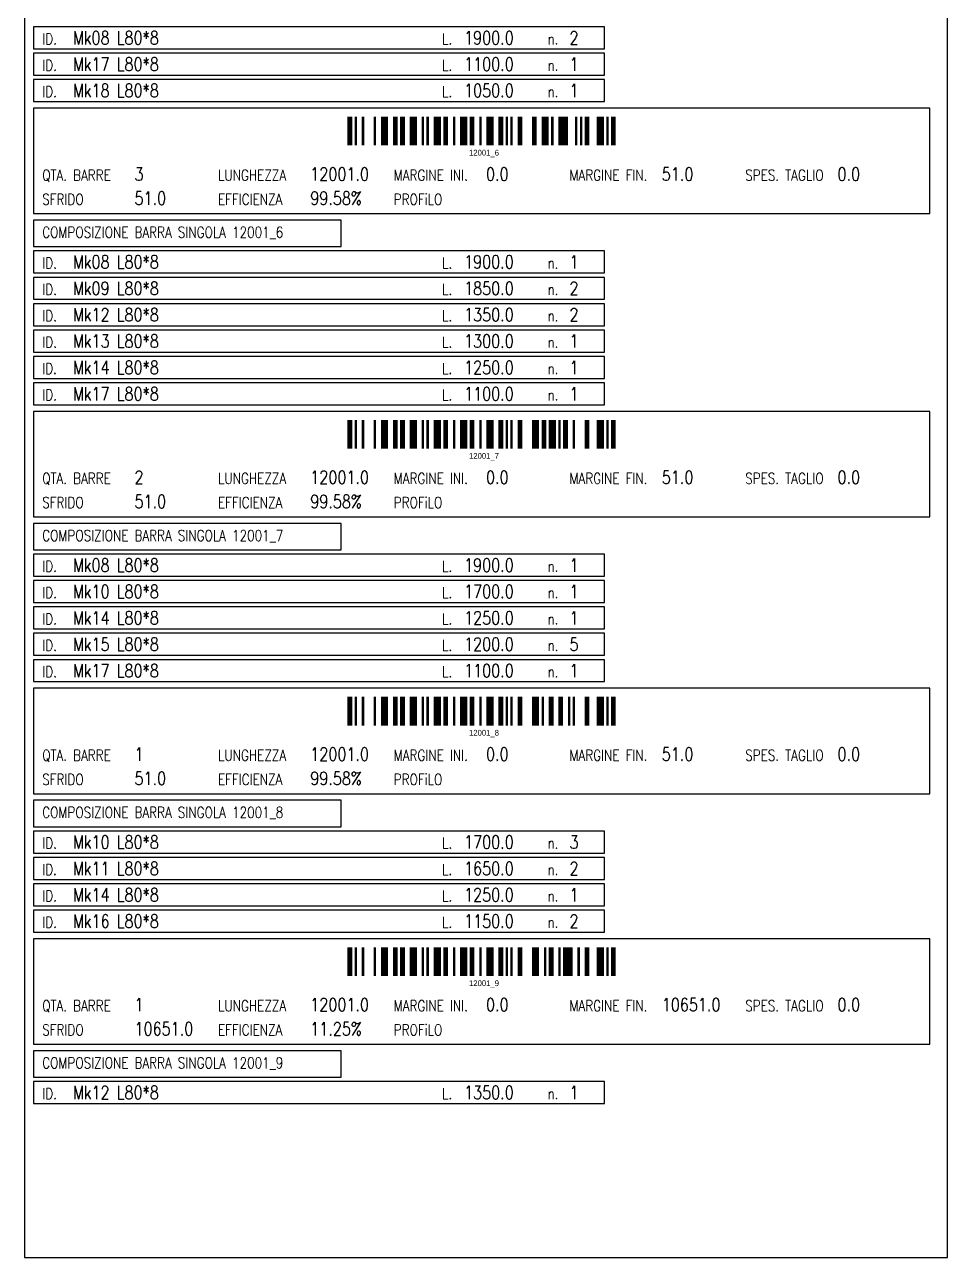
# Model space of a CAD drawing. Header units: millimetres. Extents: x -56 to 421004, y -1 to 91234.
# Drawn here: x 314516 to 326691, y 56120 to 72382 of the extents above; entities that cross this region are included whole.
import ezdxf
from ezdxf.enums import TextEntityAlignment as Align

# ---------------------------------------------------------------- set-up
doc = ezdxf.new("R2010")
doc.units = ezdxf.units.MM
doc.styles.add('EasyCutStyle', font='romans.shx', dxfattribs={"width": 0.8})

# ---------------------------------------------------------------- blocks, each defined once
blk = doc.blocks.new('BARCODE128_12001_6')
at = {"linetype": 'Continuous'}
for points, const_width in [([(1, 0), (1, 12)], 2), ([(3.5, 0), (3.5, 12)], 1), ([(6.5, 0), (6.5, 12)], 1), ([(11.5, 0), (11.5, 12)], 1), ([(15.5, 0), (15.5, 12)], 3), ([(20, 0), (20, 12)], 2), ([(23, 0), (23, 12)], 2), ([(27.5, 0), (27.5, 12)], 3), ([(31.5, 0), (31.5, 12)], 1), ([(33.5, 0), (33.5, 12)], 1), ([(37.5, 0), (37.5, 12)], 3), ([(41, 0), (41, 12)], 2), ([(44.5, 0), (44.5, 12)], 1), ([(48.5, 0), (48.5, 12)], 3), ([(52, 0), (52, 12)], 2), ([(55.5, 0), (55.5, 12)], 1), ([(59.5, 0), (59.5, 12)], 3), ([(64, 0), (64, 12)], 2), ([(66.5, 0), (66.5, 12)], 1), ([(68.5, 0), (68.5, 12)], 1), ([(72, 0), (72, 12)], 2), ([(78, 0), (78, 12)], 2), ([(82.5, 0), (82.5, 12)], 3), ([(85.5, 0), (85.5, 12)], 1), ([(90, 0), (90, 12)], 4), ([(95.5, 0), (95.5, 12)], 1), ([(97.5, 0), (97.5, 12)], 1), ([(100, 0), (100, 12)], 2), ([(105.5, 0), (105.5, 12)], 3), ([(108.5, 0), (108.5, 12)], 1), ([(111, 0), (111, 12)], 2)]:
    blk.add_lwpolyline(points, dxfattribs=dict(at, const_width=const_width))
blk.add_text('12001_6', height=2.4).set_placement((57, -4.2), align=Align.CENTER)
blk = doc.blocks.new('BARCODE128_12001_7')
at = {"linetype": 'Continuous'}
for points, const_width in [([(1, 0), (1, 12)], 2), ([(3.5, 0), (3.5, 12)], 1), ([(6.5, 0), (6.5, 12)], 1), ([(11.5, 0), (11.5, 12)], 1), ([(15.5, 0), (15.5, 12)], 3), ([(20, 0), (20, 12)], 2), ([(23, 0), (23, 12)], 2), ([(27.5, 0), (27.5, 12)], 3), ([(31.5, 0), (31.5, 12)], 1), ([(33.5, 0), (33.5, 12)], 1), ([(37.5, 0), (37.5, 12)], 3), ([(41, 0), (41, 12)], 2), ([(44.5, 0), (44.5, 12)], 1), ([(48.5, 0), (48.5, 12)], 3), ([(52, 0), (52, 12)], 2), ([(55.5, 0), (55.5, 12)], 1), ([(59.5, 0), (59.5, 12)], 3), ([(64, 0), (64, 12)], 2), ([(66.5, 0), (66.5, 12)], 1), ([(68.5, 0), (68.5, 12)], 1), ([(72, 0), (72, 12)], 2), ([(78.5, 0), (78.5, 12)], 3), ([(82, 0), (82, 12)], 2), ([(85.5, 0), (85.5, 12)], 3), ([(88.5, 0), (88.5, 12)], 1), ([(91, 0), (91, 12)], 2), ([(94.5, 0), (94.5, 12)], 1), ([(100, 0), (100, 12)], 2), ([(105.5, 0), (105.5, 12)], 3), ([(108.5, 0), (108.5, 12)], 1), ([(111, 0), (111, 12)], 2)]:
    blk.add_lwpolyline(points, dxfattribs=dict(at, const_width=const_width))
blk.add_text('12001_7', height=2.4).set_placement((57, -4.2), align=Align.CENTER)
blk = doc.blocks.new('BARCODE128_12001_8')
at = {"linetype": 'Continuous'}
for points, const_width in [([(1, 0), (1, 12)], 2), ([(3.5, 0), (3.5, 12)], 1), ([(6.5, 0), (6.5, 12)], 1), ([(11.5, 0), (11.5, 12)], 1), ([(15.5, 0), (15.5, 12)], 3), ([(20, 0), (20, 12)], 2), ([(23, 0), (23, 12)], 2), ([(27.5, 0), (27.5, 12)], 3), ([(31.5, 0), (31.5, 12)], 1), ([(33.5, 0), (33.5, 12)], 1), ([(37.5, 0), (37.5, 12)], 3), ([(41, 0), (41, 12)], 2), ([(44.5, 0), (44.5, 12)], 1), ([(48.5, 0), (48.5, 12)], 3), ([(52, 0), (52, 12)], 2), ([(55.5, 0), (55.5, 12)], 1), ([(59.5, 0), (59.5, 12)], 3), ([(64, 0), (64, 12)], 2), ([(66.5, 0), (66.5, 12)], 1), ([(68.5, 0), (68.5, 12)], 1), ([(72, 0), (72, 12)], 2), ([(78.5, 0), (78.5, 12)], 3), ([(81.5, 0), (81.5, 12)], 1), ([(85, 0), (85, 12)], 2), ([(89, 0), (89, 12)], 2), ([(92.5, 0), (92.5, 12)], 1), ([(94.5, 0), (94.5, 12)], 1), ([(100, 0), (100, 12)], 2), ([(105.5, 0), (105.5, 12)], 3), ([(108.5, 0), (108.5, 12)], 1), ([(111, 0), (111, 12)], 2)]:
    blk.add_lwpolyline(points, dxfattribs=dict(at, const_width=const_width))
blk.add_text('12001_8', height=2.4).set_placement((57, -4.2), align=Align.CENTER)
blk = doc.blocks.new('BARCODE128_12001_9')
at = {"linetype": 'Continuous'}
for points, const_width in [([(1, 0), (1, 12)], 2), ([(3.5, 0), (3.5, 12)], 1), ([(6.5, 0), (6.5, 12)], 1), ([(11.5, 0), (11.5, 12)], 1), ([(15.5, 0), (15.5, 12)], 3), ([(20, 0), (20, 12)], 2), ([(23, 0), (23, 12)], 2), ([(27.5, 0), (27.5, 12)], 3), ([(31.5, 0), (31.5, 12)], 1), ([(33.5, 0), (33.5, 12)], 1), ([(37.5, 0), (37.5, 12)], 3), ([(41, 0), (41, 12)], 2), ([(44.5, 0), (44.5, 12)], 1), ([(48.5, 0), (48.5, 12)], 3), ([(52, 0), (52, 12)], 2), ([(55.5, 0), (55.5, 12)], 1), ([(59.5, 0), (59.5, 12)], 3), ([(64, 0), (64, 12)], 2), ([(66.5, 0), (66.5, 12)], 1), ([(68.5, 0), (68.5, 12)], 1), ([(72, 0), (72, 12)], 2), ([(78.5, 0), (78.5, 12)], 3), ([(82.5, 0), (82.5, 12)], 1), ([(85, 0), (85, 12)], 2), ([(88.5, 0), (88.5, 12)], 1), ([(92, 0), (92, 12)], 4), ([(96.5, 0), (96.5, 12)], 1), ([(100, 0), (100, 12)], 2), ([(105.5, 0), (105.5, 12)], 3), ([(108.5, 0), (108.5, 12)], 1), ([(111, 0), (111, 12)], 2)]:
    blk.add_lwpolyline(points, dxfattribs=dict(at, const_width=const_width))
blk.add_text('12001_9', height=2.4).set_placement((57, -4.2), align=Align.CENTER)

msp = doc.modelspace()

# ---------------------------------------------------------------- linework, layer by layer
at = {"color": 5}
for points in [[(314515.65, 56119.52), (326690.57, 56119.52), (326690.57, 73338.33), (314515.65, 73338.33)], [(314631.6, 72062.86), (322168.45, 72062.86), (322168.45, 72352.74), (314631.6, 72352.74)], [(314631.6, 71715.01), (322168.45, 71715.01), (322168.45, 72004.89), (314631.6, 72004.89)], [(314631.6, 71367.15), (322168.45, 71367.15), (322168.45, 71657.03), (314631.6, 71657.03)], [(314631.6, 69888.77), (326458.66, 69888.77), (326458.66, 71280.19), (314631.6, 71280.19)], [(314631.6, 69453.95), (318689.91, 69453.95), (318689.91, 69801.81), (314631.6, 69801.81)], [(314631.6, 69106.1), (322168.45, 69106.1), (322168.45, 69395.98), (314631.6, 69395.98)], [(314631.6, 68758.24), (322168.45, 68758.24), (322168.45, 69048.12), (314631.6, 69048.12)], [(314631.6, 68410.39), (322168.45, 68410.39), (322168.45, 68700.27), (314631.6, 68700.27)], [(314631.6, 68062.53), (322168.45, 68062.53), (322168.45, 68352.41), (314631.6, 68352.41)], [(314631.6, 67714.68), (322168.45, 67714.68), (322168.45, 68004.56), (314631.6, 68004.56)], [(314631.6, 67366.82), (322168.45, 67366.82), (322168.45, 67656.7), (314631.6, 67656.7)], [(314631.6, 65888.44), (326458.66, 65888.44), (326458.66, 67279.86), (314631.6, 67279.86)], [(314631.6, 65453.62), (318689.91, 65453.62), (318689.91, 65801.48), (314631.6, 65801.48)], [(314631.6, 65105.77), (322168.45, 65105.77), (322168.45, 65395.65), (314631.6, 65395.65)], [(314631.6, 64757.91), (322168.45, 64757.91), (322168.45, 65047.79), (314631.6, 65047.79)], [(314631.6, 64410.06), (322168.45, 64410.06), (322168.45, 64699.94), (314631.6, 64699.94)], [(314631.6, 64062.2), (322168.45, 64062.2), (322168.45, 64352.08), (314631.6, 64352.08)], [(314631.6, 63714.35), (322168.45, 63714.35), (322168.45, 64004.23), (314631.6, 64004.23)], [(314631.6, 62235.96), (326458.66, 62235.96), (326458.66, 63627.38), (314631.6, 63627.38)], [(314631.6, 61801.15), (318689.91, 61801.15), (318689.91, 62149), (314631.6, 62149)], [(314631.6, 61453.29), (322168.45, 61453.29), (322168.45, 61743.17), (314631.6, 61743.17)], [(314631.6, 61105.44), (322168.45, 61105.44), (322168.45, 61395.32), (314631.6, 61395.32)], [(314631.6, 60757.58), (322168.45, 60757.58), (322168.45, 61047.46), (314631.6, 61047.46)], [(314631.6, 60409.73), (322168.45, 60409.73), (322168.45, 60699.61), (314631.6, 60699.61)], [(314631.6, 58931.34), (326458.66, 58931.34), (326458.66, 60322.76), (314631.6, 60322.76)], [(314631.6, 58496.53), (318689.91, 58496.53), (318689.91, 58844.38), (314631.6, 58844.38)], [(314631.6, 58148.67), (322168.45, 58148.67), (322168.45, 58438.55), (314631.6, 58438.55)]]:
    msp.add_lwpolyline(points, close=True, dxfattribs=at)

# ---------------------------------------------------------------- block references
at = {"xscale": 31.62316363636637, "yscale": 31.62316363636637, "zscale": 31.62316363636364}
for name, p in [('BARCODE128_12001_6', (318774.23, 70787.92)), ('BARCODE128_12001_7', (318774.23, 66787.59)), ('BARCODE128_12001_8', (318774.23, 63135.12)), ('BARCODE128_12001_9', (318774.23, 59830.5))]:
    msp.add_blockref(name, p, dxfattribs=at)

# ---------------------------------------------------------------- texts
at = {"color": 1, "style": 'EasyCutStyle', "width": 0.8}
for s, height, p in [('ID.', 144.94, (314747.55, 72120.84)), ('L.', 144.94, (320023.35, 72120.84)), ('n.', 144.94, (321414.77, 72120.84)), ('ID.', 144.94, (314747.55, 71772.98)), ('L.', 144.94, (320023.35, 71772.98)), ('n.', 144.94, (321414.77, 71772.98)), ('ID.', 144.94, (314747.55, 71425.13)), ('L.', 144.94, (320023.35, 71425.13)), ('n.', 144.94, (321414.77, 71425.13)), ('QTA. BARRE', 144.94, (314747.55, 70323.59)), ('LUNGHEZZA', 144.94, (317066.58, 70323.59)), ('MARGINE INI.', 144.9395, (319385.62, 70323.59)), ('MARGINE FIN.', 144.9395, (321704.65, 70323.59)), ('SPES. TAGLIO', 144.9395, (324023.68, 70323.59)), ('SFRIDO', 144.94, (314747.55, 70004.72)), ('EFFICIENZA', 144.94, (317066.58, 70004.72)), ('PROFiLO', 144.94, (319385.62, 70004.72)), ('ID.', 144.94, (314747.55, 69164.07)), ('L.', 144.94, (320023.35, 69164.07)), ('n.', 144.94, (321414.77, 69164.07)), ('ID.', 144.94, (314747.55, 68816.22)), ('L.', 144.94, (320023.35, 68816.22)), ('n.', 144.94, (321414.77, 68816.22)), ('ID.', 144.94, (314747.55, 68468.36)), ('L.', 144.94, (320023.35, 68468.36)), ('n.', 144.94, (321414.77, 68468.36)), ('ID.', 144.94, (314747.55, 68120.51)), ('L.', 144.94, (320023.35, 68120.51)), ('n.', 144.94, (321414.77, 68120.51)), ('ID.', 144.94, (314747.55, 67772.65)), ('L.', 144.94, (320023.35, 67772.65)), ('n.', 144.94, (321414.77, 67772.65)), ('ID.', 144.94, (314747.55, 67424.8)), ('L.', 144.94, (320023.35, 67424.8)), ('n.', 144.94, (321414.77, 67424.8)), ('QTA. BARRE', 144.94, (314747.55, 66323.26)), ('LUNGHEZZA', 144.94, (317066.58, 66323.26)), ('MARGINE INI.', 144.9395, (319385.62, 66323.26)), ('MARGINE FIN.', 144.9395, (321704.65, 66323.26)), ('SPES. TAGLIO', 144.9395, (324023.68, 66323.26)), ('SFRIDO', 144.94, (314747.55, 66004.39)), ('EFFICIENZA', 144.94, (317066.58, 66004.39)), ('PROFiLO', 144.94, (319385.62, 66004.39)), ('ID.', 144.94, (314747.55, 65163.74)), ('L.', 144.94, (320023.35, 65163.74)), ('n.', 144.94, (321414.77, 65163.74)), ('ID.', 144.94, (314747.55, 64815.89)), ('L.', 144.94, (320023.35, 64815.89)), ('n.', 144.94, (321414.77, 64815.89)), ('ID.', 144.94, (314747.55, 64468.03)), ('L.', 144.94, (320023.35, 64468.03)), ('n.', 144.94, (321414.77, 64468.03)), ('ID.', 144.94, (314747.55, 64120.18)), ('L.', 144.94, (320023.35, 64120.18)), ('n.', 144.94, (321414.77, 64120.18)), ('ID.', 144.94, (314747.55, 63772.32)), ('L.', 144.94, (320023.35, 63772.32)), ('n.', 144.94, (321414.77, 63772.32)), ('QTA. BARRE', 144.94, (314747.55, 62670.78)), ('LUNGHEZZA', 144.94, (317066.58, 62670.78)), ('MARGINE INI.', 144.9395, (319385.62, 62670.78)), ('MARGINE FIN.', 144.9395, (321704.65, 62670.78)), ('SPES. TAGLIO', 144.9395, (324023.68, 62670.78)), ('SFRIDO', 144.94, (314747.55, 62351.92)), ('EFFICIENZA', 144.94, (317066.58, 62351.92)), ('PROFiLO', 144.94, (319385.62, 62351.92)), ('ID.', 144.94, (314747.55, 61511.27)), ('L.', 144.94, (320023.35, 61511.27)), ('n.', 144.94, (321414.77, 61511.27)), ('ID.', 144.94, (314747.55, 61163.41)), ('L.', 144.94, (320023.35, 61163.41)), ('n.', 144.94, (321414.77, 61163.41)), ('ID.', 144.94, (314747.55, 60815.56)), ('L.', 144.94, (320023.35, 60815.56)), ('n.', 144.94, (321414.77, 60815.56)), ('ID.', 144.94, (314747.55, 60467.7)), ('L.', 144.94, (320023.35, 60467.7)), ('n.', 144.94, (321414.77, 60467.7)), ('QTA. BARRE', 144.94, (314747.55, 59366.16)), ('LUNGHEZZA', 144.94, (317066.58, 59366.16)), ('MARGINE INI.', 144.9395, (319385.62, 59366.16)), ('MARGINE FIN.', 144.9395, (321704.65, 59366.16)), ('SPES. TAGLIO', 144.9395, (324023.68, 59366.16)), ('PROFiLO', 144.94, (319385.62, 59047.3)), ('SFRIDO', 144.94, (314747.55, 59047.3)), ('EFFICIENZA', 144.94, (317066.58, 59047.3)), ('ID.', 144.94, (314747.55, 58206.65)), ('L.', 144.94, (320023.35, 58206.65)), ('n.', 144.94, (321414.77, 58206.65))]:
    msp.add_text(s, height=height, dxfattribs=at).set_placement(p)
at = {"color": 3, "style": 'EasyCutStyle', "width": 0.8}
for s, height, p in [('Mk08 L80*8', 173.927, (315153.38, 72120.84)), ('1900.0', 173.927, (320313.23, 72120.84)), ('2', 173.93, (321704.65, 72120.84)), ('Mk17 L80*8', 173.927, (315153.38, 71772.98)), ('1100.0', 173.927, (320313.23, 71772.98)), ('1', 173.93, (321704.65, 71772.98)), ('Mk18 L80*8', 173.927, (315153.38, 71425.13)), ('1050.0', 173.927, (320313.23, 71425.13)), ('1', 173.93, (321704.65, 71425.13)), ('3', 173.93, (315965.04, 70323.59)), ('12001.0', 173.927, (318284.08, 70323.59)), ('0.0', 173.927, (320603.11, 70323.59)), ('51.0', 173.927, (322922.14, 70323.59)), ('0.0', 173.927, (325241.17, 70323.59)), ('51.0', 173.927, (315965.04, 70004.72)), ('99.58%', 173.927, (318284.08, 70004.72)), ('Mk08 L80*8', 173.927, (315153.38, 69164.07)), ('1900.0', 173.927, (320313.23, 69164.07)), ('1', 173.93, (321704.65, 69164.07)), ('Mk09 L80*8', 173.927, (315153.38, 68816.22)), ('1850.0', 173.927, (320313.23, 68816.22)), ('2', 173.93, (321704.65, 68816.22)), ('Mk12 L80*8', 173.927, (315153.38, 68468.36)), ('1350.0', 173.927, (320313.23, 68468.36)), ('2', 173.93, (321704.65, 68468.36)), ('Mk13 L80*8', 173.927, (315153.38, 68120.51)), ('1300.0', 173.927, (320313.23, 68120.51)), ('1', 173.93, (321704.65, 68120.51)), ('Mk14 L80*8', 173.927, (315153.38, 67772.65)), ('1250.0', 173.927, (320313.23, 67772.65)), ('1', 173.93, (321704.65, 67772.65)), ('Mk17 L80*8', 173.927, (315153.38, 67424.8)), ('1100.0', 173.927, (320313.23, 67424.8)), ('1', 173.93, (321704.65, 67424.8)), ('2', 173.93, (315965.04, 66323.26)), ('12001.0', 173.927, (318284.08, 66323.26)), ('0.0', 173.927, (320603.11, 66323.26)), ('51.0', 173.927, (322922.14, 66323.26)), ('0.0', 173.927, (325241.17, 66323.26)), ('51.0', 173.927, (315965.04, 66004.39)), ('99.58%', 173.927, (318284.08, 66004.39)), ('Mk08 L80*8', 173.927, (315153.38, 65163.74)), ('1900.0', 173.927, (320313.23, 65163.74)), ('1', 173.93, (321704.65, 65163.74)), ('Mk10 L80*8', 173.927, (315153.38, 64815.89)), ('1700.0', 173.927, (320313.23, 64815.89)), ('1', 173.93, (321704.65, 64815.89)), ('Mk14 L80*8', 173.927, (315153.38, 64468.03)), ('1250.0', 173.927, (320313.23, 64468.03)), ('1', 173.93, (321704.65, 64468.03)), ('Mk15 L80*8', 173.927, (315153.38, 64120.18)), ('1200.0', 173.927, (320313.23, 64120.18)), ('5', 173.93, (321704.65, 64120.18)), ('Mk17 L80*8', 173.927, (315153.38, 63772.32)), ('1100.0', 173.927, (320313.23, 63772.32)), ('1', 173.93, (321704.65, 63772.32)), ('1', 173.93, (315965.04, 62670.78)), ('12001.0', 173.927, (318284.08, 62670.78)), ('0.0', 173.927, (320603.11, 62670.78)), ('51.0', 173.927, (322922.14, 62670.78)), ('0.0', 173.927, (325241.17, 62670.78)), ('51.0', 173.927, (315965.04, 62351.92)), ('99.58%', 173.927, (318284.08, 62351.92)), ('Mk10 L80*8', 173.927, (315153.38, 61511.27)), ('1700.0', 173.927, (320313.23, 61511.27)), ('3', 173.93, (321704.65, 61511.27)), ('Mk11 L80*8', 173.927, (315153.38, 61163.41)), ('1650.0', 173.927, (320313.23, 61163.41)), ('2', 173.93, (321704.65, 61163.41)), ('Mk14 L80*8', 173.927, (315153.38, 60815.56)), ('1250.0', 173.927, (320313.23, 60815.56)), ('1', 173.93, (321704.65, 60815.56)), ('Mk16 L80*8', 173.927, (315153.38, 60467.7)), ('1150.0', 173.927, (320313.23, 60467.7)), ('2', 173.93, (321704.65, 60467.7)), ('1', 173.93, (315965.04, 59366.16)), ('12001.0', 173.927, (318284.08, 59366.16)), ('0.0', 173.927, (320603.11, 59366.16)), ('10651.0', 173.927, (322922.14, 59366.16)), ('0.0', 173.927, (325241.17, 59366.16)), ('10651.0', 173.927, (315965.04, 59047.3)), ('11.25%', 173.927, (318284.08, 59047.3)), ('Mk12 L80*8', 173.927, (315153.38, 58206.65)), ('1350.0', 173.927, (320313.23, 58206.65)), ('1', 173.93, (321704.65, 58206.65))]:
    msp.add_text(s, height=height, dxfattribs=at).set_placement(p)
at = {"color": 2, "style": 'EasyCutStyle', "width": 0.8}
for s, p in [('COMPOSIZIONE BARRA SINGOLA 12001_6', (314747.55, 69569.9)), ('COMPOSIZIONE BARRA SINGOLA 12001_7', (314747.55, 65569.57)), ('COMPOSIZIONE BARRA SINGOLA 12001_8', (314747.55, 61917.1)), ('COMPOSIZIONE BARRA SINGOLA 12001_9', (314747.55, 58612.48))]:
    msp.add_text(s, height=144.9395, dxfattribs=at).set_placement(p)

doc.saveas('drawing.dxf')
